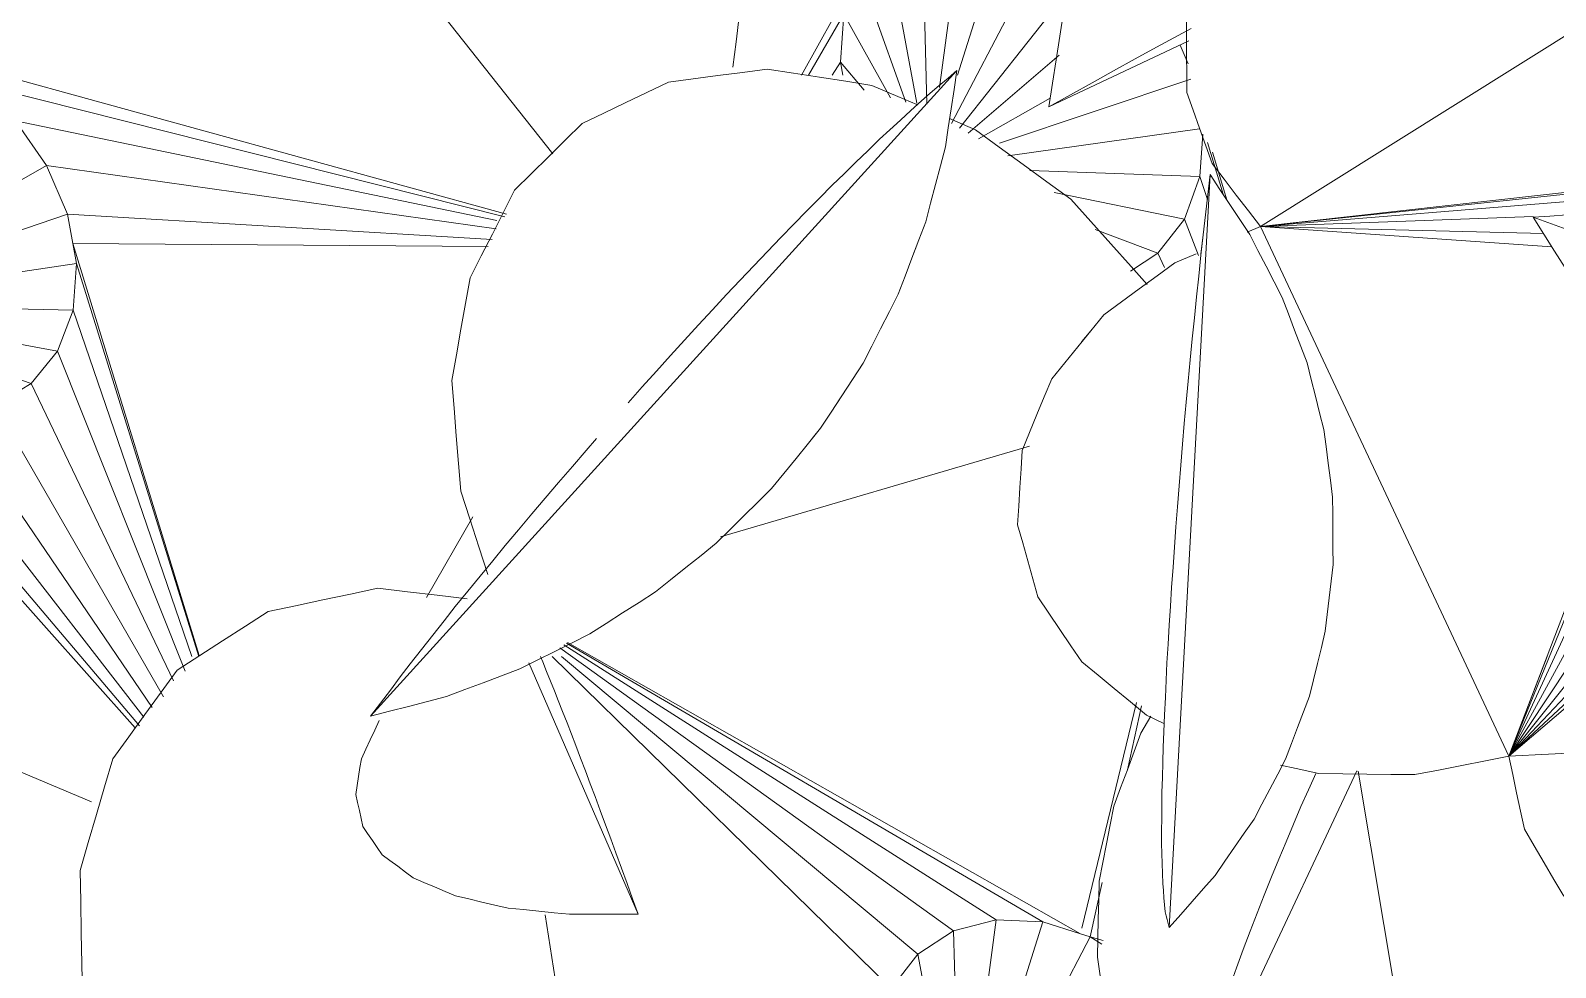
# Model space of a CAD drawing. Header units: metres. Extents: x -18.34 to -13.25, y -25.49 to -16.26.
# Drawn here: x -14.8942 to -14.8171, y -16.6458 to -16.5985 of the extents above; entities that cross this region are included whole.
import ezdxf

# ---------------------------------------------------------------- set-up
doc = ezdxf.new("R2010")
doc.units = ezdxf.units.M
doc.layers.add('Importações nas famílias', color=7, linetype='Continuous', lineweight=5)
doc.layers.add('Vegetação', color=7, linetype='Continuous', lineweight=5)

# ---------------------------------------------------------------- blocks, each defined once
blk = doc.blocks.new('Planta_pergolado_12200 - plantas pergolado_skp_Component_12-V1605-Pavimento 02 - Executivo')
at = {"layer": 'Importações nas famílias', "color": 9}
for p, q in [((0.126205, 0.22989), (0.104455, 0.228609)), ((0.117888, 0.220268), (0.118679, 0.220131))]:
    blk.add_line(p, q, dxfattribs=at)
at = {"layer": 'Importações nas famílias', "color": 9, "flags": 128}
for points in [[(0.104455, 0.228609), (0.105164, 0.227899), (0.105874, 0.22719), (0.106583, 0.22648), (0.107293, 0.22577)], [(0.107293, 0.22577), (0.108102, 0.225177), (0.108911, 0.224584), (0.10972, 0.223991), (0.110529, 0.223398)], [(0.110529, 0.223398), (0.111419, 0.222936), (0.112309, 0.222474), (0.113199, 0.222012), (0.114089, 0.22155)], [(0.114089, 0.22155), (0.115039, 0.221229), (0.115989, 0.220909), (0.116938, 0.220588), (0.117888, 0.220268)]]:
    blk.add_lwpolyline(points, dxfattribs=at)
blk = doc.blocks.new('Planta_pergolado_12200 - plantas pergolado_skp_Component_16-V1608-Pavimento 02 - Executivo')
blk.add_blockref('Planta_pergolado_12200 - plantas pergolado_skp_Component_12-V1605-Pavimento 02 - Executivo', (0, 0))
blk = doc.blocks.new('Planta_pergolado_12200 - plantas pergolado_skp_Component_12-V1501-Pavimento 02 - Executivo')
at = {"layer": 'Importações nas famílias', "color": 9}
blk.add_line((0.113091, 0.276065), (0.091467, 0.247648), dxfattribs=at)
at = {"layer": 'Importações nas famílias', "color": 9, "flags": 128}
for points in [[(0.113091, 0.276065), (0.112327, 0.275535), (0.111564, 0.275005), (0.1108, 0.274476), (0.110037, 0.273946)], [(0.113151, 0.272047), (0.113136, 0.273051), (0.113121, 0.274056), (0.113106, 0.27506), (0.113091, 0.276065)], [(0.110037, 0.273946), (0.109308, 0.273383), (0.108579, 0.27282), (0.10785, 0.272257), (0.107121, 0.271693)], [(0.107121, 0.271693), (0.106434, 0.271103), (0.105747, 0.270512), (0.105061, 0.269922), (0.104374, 0.269331)], [(0.112777, 0.268063), (0.11287, 0.269059), (0.112964, 0.270055), (0.113057, 0.271051), (0.113151, 0.272047)], [(0.104374, 0.269331), (0.103738, 0.26872), (0.103101, 0.268109), (0.102464, 0.267498), (0.101828, 0.266886)], [(0.111977, 0.264207), (0.112177, 0.265171), (0.112377, 0.266135), (0.112577, 0.267099), (0.112777, 0.268063)], [(0.101828, 0.266886), (0.101249, 0.266261), (0.100669, 0.265636), (0.10009, 0.265011), (0.09951, 0.264385)], [(0.09951, 0.264385), (0.098995, 0.263753), (0.098479, 0.263121), (0.097963, 0.262488), (0.097447, 0.261856)], [(0.110769, 0.260569), (0.111071, 0.261478), (0.111373, 0.262388), (0.111675, 0.263297), (0.111977, 0.264207)], [(0.097447, 0.261856), (0.097001, 0.261224), (0.096554, 0.260592), (0.096108, 0.259959), (0.095661, 0.259327)], [(0.109183, 0.257234), (0.10958, 0.258068), (0.109976, 0.258902), (0.110373, 0.259735), (0.110769, 0.260569)], [(0.095661, 0.259327), (0.095289, 0.258702), (0.094917, 0.258077), (0.094545, 0.257451), (0.094173, 0.256826)], [(0.107256, 0.254281), (0.107738, 0.255019), (0.10822, 0.255758), (0.108702, 0.256496), (0.109183, 0.257234)], [(0.094173, 0.256826), (0.093879, 0.256215), (0.093585, 0.255604), (0.093291, 0.254992), (0.092998, 0.254381)], [(0.092998, 0.254381), (0.092786, 0.253791), (0.092573, 0.2532), (0.092361, 0.25261), (0.092149, 0.252019)], [(0.105032, 0.251779), (0.105588, 0.252405), (0.106144, 0.25303), (0.1067, 0.253656), (0.107256, 0.254281)], [(0.092149, 0.252019), (0.092021, 0.251456), (0.091893, 0.250893), (0.091765, 0.25033), (0.091637, 0.249766)], [(0.102565, 0.249787), (0.103182, 0.250285), (0.103799, 0.250783), (0.104415, 0.251281), (0.105032, 0.251779)], [(0.091637, 0.249766), (0.091595, 0.249237), (0.091552, 0.248707), (0.091509, 0.248178), (0.091467, 0.247648)], [(0.099911, 0.248351), (0.100574, 0.24871), (0.101238, 0.249069), (0.101901, 0.249428), (0.102565, 0.249787)], [(0.097133, 0.247505), (0.097827, 0.247716), (0.098522, 0.247928), (0.099216, 0.248139), (0.099911, 0.248351)], [(0.091467, 0.247648), (0.092174, 0.247553), (0.092881, 0.247458), (0.093589, 0.247363), (0.094296, 0.247269)], [(0.094296, 0.247269), (0.095005, 0.247328), (0.095714, 0.247387), (0.096423, 0.247446), (0.097133, 0.247505)]]:
    blk.add_lwpolyline(points, dxfattribs=at)
blk = doc.blocks.new('Planta_pergolado_12200 - plantas pergolado_skp_Component_12-V1618-Pavimento 02 - Executivo')
at = {"layer": 'Importações nas famílias', "color": 9}
blk.add_line((0.133833, 0.276069), (0.161211, 0.245182), dxfattribs=at)
at = {"layer": 'Importações nas famílias', "color": 9, "flags": 128}
for points in [[(0.136093, 0.273944), (0.135528, 0.274475), (0.134963, 0.275006), (0.134398, 0.275538), (0.133833, 0.276069)], [(0.133833, 0.276069), (0.133968, 0.275151), (0.134103, 0.274234), (0.134239, 0.273316), (0.134374, 0.272398)], [(0.138559, 0.271524), (0.137942, 0.272129), (0.137326, 0.272734), (0.13671, 0.273339), (0.136093, 0.273944)], [(0.134374, 0.272398), (0.134604, 0.271501), (0.134834, 0.270604), (0.135064, 0.269706), (0.135294, 0.268809)], [(0.141171, 0.268867), (0.140518, 0.269532), (0.139865, 0.270196), (0.139212, 0.27086), (0.138559, 0.271524)], [(0.135294, 0.268809), (0.135616, 0.267942), (0.135938, 0.267075), (0.13626, 0.266208), (0.136582, 0.265341)], [(0.14387, 0.266036), (0.143195, 0.266744), (0.142521, 0.267451), (0.141846, 0.268159), (0.141171, 0.268867)], [(0.145739, 0.264016), (0.145231, 0.264565), (0.14455, 0.265301), (0.14387, 0.266036)], [(0.136582, 0.265341), (0.136993, 0.264514), (0.137403, 0.263687), (0.137814, 0.26286), (0.138224, 0.262033)], [(0.138224, 0.262033), (0.138719, 0.261255), (0.139214, 0.260477), (0.139708, 0.259699), (0.140203, 0.258922)], [(0.149271, 0.260115), (0.148601, 0.26086), (0.147931, 0.261605), (0.147261, 0.26235)], [(0.151847, 0.257166), (0.151203, 0.257903), (0.150559, 0.258641), (0.149915, 0.259378), (0.149271, 0.260115)], [(0.140203, 0.258922), (0.140776, 0.258201), (0.141349, 0.257481), (0.141922, 0.256761), (0.142495, 0.256041)], [(0.154258, 0.254316), (0.153656, 0.255029), (0.153053, 0.255741), (0.15245, 0.256454), (0.151847, 0.257166)], [(0.142495, 0.256041), (0.143141, 0.255387), (0.143786, 0.254732), (0.144431, 0.254078), (0.145076, 0.253424)], [(0.156449, 0.251633), (0.155901, 0.252303), (0.155354, 0.252974), (0.154806, 0.253645), (0.154258, 0.254316)], [(0.145076, 0.253424), (0.145786, 0.252842), (0.146497, 0.252261), (0.147207, 0.25168), (0.147917, 0.251099)], [(0.158366, 0.249178), (0.157887, 0.249792), (0.157407, 0.250406), (0.156928, 0.251019), (0.156449, 0.251633)], [(0.147917, 0.251099), (0.148684, 0.250597), (0.149452, 0.250095), (0.150219, 0.249593), (0.150986, 0.249091)], [(0.150986, 0.249091), (0.151802, 0.248675), (0.152618, 0.248258), (0.153433, 0.247841), (0.154249, 0.247425)], [(0.159966, 0.247011), (0.159566, 0.247553), (0.159166, 0.248095), (0.158766, 0.248637), (0.158366, 0.249178)], [(0.154249, 0.247425), (0.155105, 0.247098), (0.15596, 0.246771), (0.156815, 0.246444), (0.15767, 0.246117)], [(0.161211, 0.245182), (0.1609, 0.245639), (0.160589, 0.246097), (0.160278, 0.246554), (0.159966, 0.247011)], [(0.15767, 0.246117), (0.158556, 0.245883), (0.159441, 0.245649), (0.160326, 0.245416), (0.161211, 0.245182)]]:
    blk.add_lwpolyline(points, dxfattribs=at)
blk = doc.blocks.new('Planta_pergolado_12200 - plantas pergolado_skp_Component_12-V1619-Pavimento 02 - Executivo')
at = {"layer": 'Importações nas famílias', "color": 9}
blk.add_line((0.143559, 0.203014), (0.151361, 0.218825), dxfattribs=at)
at = {"layer": 'Importações nas famílias', "color": 9, "flags": 128}
for points in [[(0.151361, 0.218825), (0.150512, 0.218409), (0.149662, 0.217993), (0.148813, 0.217577), (0.147964, 0.217161)], [(0.151239, 0.215636), (0.151269, 0.216433), (0.1513, 0.21723), (0.15133, 0.218027), (0.151361, 0.218825)], [(0.147964, 0.217161), (0.147195, 0.216715), (0.146425, 0.216268), (0.145656, 0.215822), (0.144887, 0.215375)], [(0.144887, 0.215375), (0.144216, 0.214909), (0.143545, 0.214442), (0.142874, 0.213975), (0.142203, 0.213509)], [(0.150979, 0.212656), (0.151044, 0.213401), (0.151109, 0.214146), (0.151174, 0.214891), (0.151239, 0.215636)], [(0.142203, 0.213509), (0.141645, 0.213033), (0.141088, 0.212557), (0.140531, 0.212081), (0.139974, 0.211606)], [(0.150584, 0.20992), (0.150683, 0.210604), (0.150781, 0.211288), (0.15088, 0.211972), (0.150979, 0.212656)], [(0.139974, 0.211606), (0.139543, 0.211132), (0.139113, 0.210658), (0.138682, 0.210184), (0.138252, 0.20971)], [(0.138252, 0.20971), (0.137959, 0.209249), (0.137665, 0.208789)], [(0.150059, 0.207457), (0.15019, 0.208073), (0.150321, 0.208689), (0.150453, 0.209304), (0.150584, 0.20992)], [(0.149409, 0.205295), (0.149572, 0.205836), (0.149734, 0.206376), (0.149896, 0.206917), (0.150059, 0.207457)], [(0.148642, 0.203458), (0.148834, 0.203917), (0.149026, 0.204377), (0.149218, 0.204836), (0.149409, 0.205295)], [(0.147767, 0.201966), (0.147985, 0.202339), (0.148204, 0.202712), (0.148423, 0.203085), (0.148642, 0.203458)], [(0.146792, 0.200836), (0.147035, 0.201119), (0.147279, 0.201401), (0.147523, 0.201684), (0.147767, 0.201966)], [(0.14626, 0.200459), (0.146526, 0.200647), (0.146792, 0.200836)]]:
    blk.add_lwpolyline(points, dxfattribs=at)
blk = doc.blocks.new('Planta_pergolado_12200 - plantas pergolado_skp_Component_12-V1620-Pavimento 02 - Executivo')
at = {"layer": 'Importações nas famílias', "color": 9}
blk.add_line((0.119813, 0.239573), (0.155026, 0.233805), dxfattribs=at)
at = {"layer": 'Importações nas famílias', "color": 9, "flags": 128}
for points in [[(0.120571, 0.239679), (0.120381, 0.239652), (0.120192, 0.239626), (0.120002, 0.239599), (0.119813, 0.239573)], [(0.12191, 0.239656), (0.121575, 0.239662), (0.121241, 0.239668), (0.120906, 0.239673), (0.120571, 0.239679)], [(0.1238, 0.239505), (0.123327, 0.239543), (0.122855, 0.239581), (0.122383, 0.239618), (0.12191, 0.239656)], [(0.119813, 0.239573), (0.120367, 0.238967), (0.120921, 0.238361), (0.121476, 0.237755), (0.12203, 0.237149)], [(0.126194, 0.239228), (0.125596, 0.239297), (0.124997, 0.239366), (0.124398, 0.239436), (0.1238, 0.239505)], [(0.129038, 0.238833), (0.128327, 0.238932), (0.127616, 0.23903), (0.126905, 0.239129), (0.126194, 0.239228)], [(0.132265, 0.238328), (0.131458, 0.238454), (0.130652, 0.23858), (0.129845, 0.238707), (0.129038, 0.238833)], [(0.135798, 0.237726), (0.134915, 0.237876), (0.134032, 0.238027), (0.133148, 0.238177), (0.132265, 0.238328)], [(0.139555, 0.23704), (0.138616, 0.237211), (0.137677, 0.237383), (0.136738, 0.237554), (0.135798, 0.237726)], [(0.12203, 0.237149), (0.122643, 0.23662), (0.123256, 0.23609), (0.123868, 0.23556), (0.124481, 0.23503)], [(0.143449, 0.236287), (0.142475, 0.236475), (0.141502, 0.236663), (0.140529, 0.236852), (0.139555, 0.23704)], [(0.147386, 0.235484), (0.146402, 0.235685), (0.145417, 0.235885), (0.144433, 0.236086), (0.143449, 0.236287)], [(0.151276, 0.23465), (0.150303, 0.234859), (0.149331, 0.235067), (0.148358, 0.235276), (0.147386, 0.235484)], [(0.124481, 0.23503), (0.125146, 0.234582), (0.125811, 0.234134), (0.126475, 0.233686), (0.12714, 0.233239)], [(0.155026, 0.233805), (0.154088, 0.234017), (0.153151, 0.234228), (0.152213, 0.234439), (0.151276, 0.23465)], [(0.12714, 0.233239), (0.127849, 0.232878), (0.128558, 0.232516), (0.129267, 0.232155), (0.129976, 0.231794)], [(0.151993, 0.232242), (0.152751, 0.232633), (0.153509, 0.233024), (0.154268, 0.233415), (0.155026, 0.233805)], [(0.129976, 0.231794), (0.130721, 0.231524), (0.131467, 0.231254), (0.132212, 0.230984), (0.132958, 0.230714)], [(0.148861, 0.231037), (0.149644, 0.231338), (0.150427, 0.23164), (0.15121, 0.231941), (0.151993, 0.232242)], [(0.145666, 0.230204), (0.146465, 0.230413), (0.147264, 0.230621), (0.148063, 0.230829), (0.148861, 0.231037)], [(0.132958, 0.230714), (0.133732, 0.230538), (0.134505, 0.230361), (0.135279, 0.230185), (0.136053, 0.230009)], [(0.136053, 0.230009), (0.136846, 0.229929), (0.137639, 0.229848), (0.138432, 0.229768), (0.139226, 0.229687)], [(0.139226, 0.229687), (0.14003, 0.229704), (0.140834, 0.22972), (0.141638, 0.229736), (0.142442, 0.229753)], [(0.142442, 0.229753), (0.143248, 0.229866), (0.144054, 0.229979), (0.14486, 0.230091), (0.145666, 0.230204)]]:
    blk.add_lwpolyline(points, dxfattribs=at)
blk = doc.blocks.new('Planta_pergolado_12200 - plantas pergolado_skp_Component_17-V1622-Pavimento 02 - Executivo')
at = {"layer": 'Importações nas famílias', "color": 9}
for p, q in [((0.129421, 0.238754), (0.129911, 0.239556)), ((0.151045, 0.235909), (0.151363, 0.234857)), ((0.126129, 0.222713), (0.152317, 0.2317)), ((0.149874, 0.218097), (0.152317, 0.2317)), ((0.150534, 0.218406), (0.152317, 0.2317)), ((0.151403, 0.21882), (0.152317, 0.2317)), ((0.151675, 0.207822), (0.152317, 0.2317)), ((0.152119, 0.232357), (0.152317, 0.2317)), ((0.152317, 0.2317), (0.152249, 0.205924)), ((0.166046, 0.203325), (0.152317, 0.2317)), ((0.152317, 0.2317), (0.15242, 0.203888)), ((0.126129, 0.222713), (0.12411, 0.187879)), ((0.126129, 0.222713), (0.13944, 0.211704)), ((0.126129, 0.222713), (0.140775, 0.212553)), ((0.126129, 0.222713), (0.141878, 0.213306)), ((0.126129, 0.222713), (0.142875, 0.213704)), ((0.126129, 0.222713), (0.14287, 0.214144)), ((0.126129, 0.222713), (0.130628, 0.220407)), ((0.133666, 0.211736), (0.126129, 0.222713)), ((0.126129, 0.222713), (0.135234, 0.210603)), ((0.126129, 0.222713), (0.13791, 0.208976)), ((0.126129, 0.222713), (0.138745, 0.210221))]:
    blk.add_line(p, q, dxfattribs=at)
at = {"layer": 'Importações nas famílias', "color": 9, "flags": 128}
for points in [[(0.13275, 0.242323), (0.13357, 0.242758), (0.13439, 0.243192), (0.13521, 0.243626), (0.13603, 0.24406)], [(0.13603, 0.24406), (0.136904, 0.244208), (0.137779, 0.244355), (0.138653, 0.244502), (0.139528, 0.244649)], [(0.139528, 0.244649), (0.140397, 0.244499), (0.141266, 0.244349), (0.142136, 0.244199), (0.143005, 0.244049)], [(0.143005, 0.244049), (0.14381, 0.243612), (0.144615, 0.243175), (0.145419, 0.242738), (0.146224, 0.242301)], [(0.129911, 0.239556), (0.13062, 0.240248), (0.13133, 0.24094), (0.13204, 0.241631), (0.13275, 0.242323)], [(0.146224, 0.242301), (0.14691, 0.241607), (0.147595, 0.240913), (0.148281, 0.240219), (0.148966, 0.239525)], [(0.148966, 0.239525), (0.149486, 0.238621), (0.150006, 0.237717), (0.150525, 0.236813), (0.151045, 0.235909)], [(0.155527, 0.233655), (0.156395, 0.233861), (0.157263, 0.234067), (0.158131, 0.234273), (0.159, 0.234479)], [(0.159, 0.234479), (0.159875, 0.234388), (0.16075, 0.234298), (0.161625, 0.234207), (0.1625, 0.234116)], [(0.126287, 0.231742), (0.126642, 0.232793), (0.126881, 0.233504)], [(0.152317, 0.2317), (0.15312, 0.232189), (0.153922, 0.232677), (0.154724, 0.233166), (0.155527, 0.233655)], [(0.125749, 0.227229), (0.125883, 0.228357), (0.126018, 0.229485), (0.126152, 0.230614), (0.126287, 0.231742)], [(0.126129, 0.222713), (0.126034, 0.223842), (0.125939, 0.224971), (0.125844, 0.2261), (0.125749, 0.227229)], [(0.119274, 0.220847), (0.120109, 0.221226), (0.120945, 0.221605), (0.121781, 0.221983), (0.122616, 0.222362)], [(0.122616, 0.222362), (0.123494, 0.22245), (0.124373, 0.222538), (0.125251, 0.222626), (0.126129, 0.222713)]]:
    blk.add_lwpolyline(points, dxfattribs=at)
blk = doc.blocks.new('Planta_pergolado_12200 - plantas pergolado_skp_Component_16-V1623-Pavimento 02 - Executivo')
for name, p in [('Planta_pergolado_12200 - plantas pergolado_skp_Component_12-V1618-Pavimento 02 - Executivo', (0, 0)), ('Planta_pergolado_12200 - plantas pergolado_skp_Component_12-V1501-Pavimento 02 - Executivo', (0.073, 0)), ('Planta_pergolado_12200 - plantas pergolado_skp_Component_17-V1622-Pavimento 02 - Executivo', (0, 0)), ('Planta_pergolado_12200 - plantas pergolado_skp_Component_12-V1620-Pavimento 02 - Executivo', (0, 0)), ('Planta_pergolado_12200 - plantas pergolado_skp_Component_12-V1619-Pavimento 02 - Executivo', (0, 0))]:
    blk.add_blockref(name, p)
blk = doc.blocks.new('Planta_pergolado_12200 - plantas pergolado_skp_Component_12-V1626-Pavimento 02 - Executivo')
at = {"layer": 'Importações nas famílias', "color": 9}
for p, q in [((0.183373, 0.259735), (0.183769, 0.260569)), ((0.182976, 0.258902), (0.183296, 0.259574)), ((0.182183, 0.257234), (0.18258, 0.258068)), ((0.181803, 0.256651), (0.182183, 0.257234)), ((0.164765, 0.25033), (0.164637, 0.249766)), ((0.175073, 0.249521), (0.175565, 0.249787)), ((0.167296, 0.247269), (0.168005, 0.247328))]:
    blk.add_line(p, q, dxfattribs=at)
at = {"layer": 'Importações nas famílias', "color": 9, "flags": 128}
for points in [[(0.184564, 0.275005), (0.1838, 0.274476), (0.183037, 0.273946)], [(0.183037, 0.273946), (0.182308, 0.273383), (0.181579, 0.27282), (0.18085, 0.272257), (0.180121, 0.271693)], [(0.186151, 0.272047), (0.186136, 0.273051), (0.186121, 0.274056)], [(0.180121, 0.271693), (0.179434, 0.271103), (0.178747, 0.270512), (0.178061, 0.269922), (0.177447, 0.269394)], [(0.185777, 0.268063), (0.18587, 0.269059), (0.185964, 0.270055), (0.186057, 0.271051), (0.186151, 0.272047)], [(0.176738, 0.26872), (0.176101, 0.268109), (0.175464, 0.267498), (0.174828, 0.266886)], [(0.184977, 0.264207), (0.185177, 0.265171), (0.185377, 0.266135), (0.185577, 0.267099), (0.185777, 0.268063)], [(0.174828, 0.266886), (0.174249, 0.266261), (0.173669, 0.265636), (0.17309, 0.265011), (0.17251, 0.264385)], [(0.17251, 0.264385), (0.171995, 0.263753), (0.171479, 0.263121), (0.170963, 0.262488), (0.170447, 0.261856)], [(0.183769, 0.260569), (0.184071, 0.261478), (0.184373, 0.262388), (0.184675, 0.263297), (0.184977, 0.264207)], [(0.170421, 0.261819), (0.170001, 0.261224), (0.169578, 0.260625)], [(0.169554, 0.260592), (0.169108, 0.259959), (0.168661, 0.259327)], [(0.168661, 0.259327), (0.168289, 0.258702), (0.167917, 0.258077), (0.167545, 0.257451), (0.167173, 0.256826)], [(0.167173, 0.256826), (0.166879, 0.256215), (0.166585, 0.255604), (0.166291, 0.254992), (0.166023, 0.254435)], [(0.180256, 0.254281), (0.180738, 0.255019), (0.18122, 0.255758), (0.181702, 0.256496)], [(0.165998, 0.254381), (0.165786, 0.253791), (0.165573, 0.2532), (0.165361, 0.25261), (0.165149, 0.252019)], [(0.179144, 0.25303), (0.1797, 0.253656), (0.180256, 0.254281)], [(0.178032, 0.251779), (0.178588, 0.252405), (0.179127, 0.253011)], [(0.165149, 0.252019), (0.165021, 0.251456), (0.164893, 0.250893)], [(0.175565, 0.249787), (0.176182, 0.250285), (0.176799, 0.250783), (0.177415, 0.251281), (0.178032, 0.251779)], [(0.172911, 0.248351), (0.173574, 0.24871), (0.174238, 0.249069), (0.174901, 0.249428)], [(0.170133, 0.247505), (0.170827, 0.247716), (0.171522, 0.247928), (0.172216, 0.248139), (0.172911, 0.248351)], [(0.165881, 0.247458), (0.166589, 0.247363), (0.167296, 0.247269)], [(0.168134, 0.247338), (0.168714, 0.247387), (0.169423, 0.247446), (0.170133, 0.247505)]]:
    blk.add_lwpolyline(points, dxfattribs=at)
blk = doc.blocks.new('Planta_pergolado_12200 - plantas pergolado_skp_Component_12-V1628-Pavimento 02 - Executivo')
at = {"layer": 'Importações nas famílias', "color": 9}
for p, q in [((0.138224, 0.262033), (0.138552, 0.261518)), ((0.141922, 0.256761), (0.142495, 0.256041)), ((0.144637, 0.253869), (0.145076, 0.253424)), ((0.145076, 0.253424), (0.145786, 0.252842)), ((0.153433, 0.247841), (0.154249, 0.247425)), ((0.160278, 0.246554), (0.159966, 0.247011))]:
    blk.add_line(p, q, dxfattribs=at)
at = {"layer": 'Importações nas famílias', "color": 9, "flags": 128}
for points in [[(0.138559, 0.271524), (0.137942, 0.272129), (0.137326, 0.272734)], [(0.141171, 0.268867), (0.140518, 0.269532), (0.139865, 0.270196), (0.139212, 0.27086), (0.138559, 0.271524)], [(0.14387, 0.266036), (0.143195, 0.266744), (0.142521, 0.267451), (0.141846, 0.268159), (0.141171, 0.268867)], [(0.135938, 0.267075), (0.13626, 0.266208), (0.136582, 0.265341)], [(0.145231, 0.264565), (0.14455, 0.265301), (0.14387, 0.266036)], [(0.136582, 0.265341), (0.136993, 0.264514), (0.137403, 0.263687), (0.137814, 0.26286), (0.138224, 0.262033)], [(0.138719, 0.261255), (0.139214, 0.260477), (0.139708, 0.259699), (0.140203, 0.258922)], [(0.140203, 0.258922), (0.140776, 0.258201), (0.141349, 0.257481)], [(0.142495, 0.256041), (0.143141, 0.255387), (0.143786, 0.254732), (0.144431, 0.254078)], [(0.145984, 0.252681), (0.146497, 0.252261), (0.147207, 0.25168), (0.147917, 0.251099)], [(0.156449, 0.251633), (0.155901, 0.252303), (0.155354, 0.252974)], [(0.158366, 0.249178), (0.157887, 0.249792), (0.157407, 0.250406), (0.156928, 0.251019), (0.156449, 0.251633)], [(0.147917, 0.251099), (0.148684, 0.250597), (0.149452, 0.250095), (0.150219, 0.249593), (0.150986, 0.249091)], [(0.150986, 0.249091), (0.151802, 0.248675), (0.152618, 0.248258), (0.15319, 0.247966)], [(0.159966, 0.247011), (0.159566, 0.247553), (0.159166, 0.248095), (0.158766, 0.248637), (0.158366, 0.249178)], [(0.154249, 0.247425), (0.155105, 0.247098), (0.15596, 0.246771), (0.156815, 0.246444), (0.15767, 0.246117)], [(0.15767, 0.246117), (0.158556, 0.245883), (0.159441, 0.245649)]]:
    blk.add_lwpolyline(points, dxfattribs=at)
blk = doc.blocks.new('Planta_pergolado_12200 - plantas pergolado_skp_Component_12-V1629-Pavimento 02 - Executivo')
at = {"layer": 'Importações nas famílias', "color": 9}
blk.add_line((0.152751, 0.232633), (0.153509, 0.233024), dxfattribs=at)
at = {"layer": 'Importações nas famílias', "color": 9, "flags": 128}
blk.add_lwpolyline([(0.152884, 0.234288), (0.152213, 0.234439), (0.151323, 0.23464)], dxfattribs=at)
blk = doc.blocks.new('Planta_pergolado_12200 - plantas pergolado_skp_Component_17-V1631-Pavimento 02 - Executivo')
at = {"layer": 'Importações nas famílias', "color": 9}
blk.add_line((0.151045, 0.235909), (0.151363, 0.234857), dxfattribs=at)
at = {"layer": 'Importações nas famílias', "color": 9, "flags": 128}
for points in [[(0.13275, 0.242323), (0.13357, 0.242758), (0.13439, 0.243192), (0.13521, 0.243626), (0.13603, 0.24406)], [(0.13603, 0.24406), (0.136904, 0.244208), (0.137779, 0.244355), (0.138653, 0.244502), (0.139528, 0.244649)], [(0.139528, 0.244649), (0.140397, 0.244499), (0.141266, 0.244349), (0.142136, 0.244199), (0.143005, 0.244049)], [(0.143005, 0.244049), (0.14381, 0.243612), (0.144615, 0.243175), (0.145419, 0.242738), (0.146224, 0.242301)], [(0.129911, 0.239556), (0.13062, 0.240248), (0.13133, 0.24094), (0.13204, 0.241631), (0.13275, 0.242323)], [(0.146224, 0.242301), (0.14691, 0.241607), (0.147595, 0.240913)], [(0.14782, 0.240686), (0.148281, 0.240219), (0.148966, 0.239525)], [(0.148966, 0.239525), (0.149486, 0.238621), (0.150006, 0.237717), (0.150525, 0.236813), (0.151045, 0.235909)], [(0.155527, 0.233655), (0.156395, 0.233861), (0.157263, 0.234067), (0.158131, 0.234273), (0.159, 0.234479)], [(0.159, 0.234479), (0.159875, 0.234388), (0.16075, 0.234298), (0.161625, 0.234207), (0.1625, 0.234116)], [(0.153922, 0.232677), (0.154724, 0.233166), (0.155527, 0.233655)], [(0.125749, 0.227229), (0.125883, 0.228357), (0.126018, 0.229485), (0.126082, 0.230027)], [(0.125939, 0.224971), (0.125844, 0.2261), (0.125749, 0.227229)], [(0.119274, 0.220847), (0.120109, 0.221226), (0.120945, 0.221605), (0.121781, 0.221983), (0.122616, 0.222362)], [(0.122616, 0.222362), (0.123494, 0.22245), (0.123938, 0.222494)]]:
    blk.add_lwpolyline(points, dxfattribs=at)
blk = doc.blocks.new('Planta_pergolado_12200 - plantas pergolado_skp_Component_16-V1632-Pavimento 02 - Executivo')
for name in ['Planta_pergolado_12200 - plantas pergolado_skp_Component_12-V1626-Pavimento 02 - Executivo', 'Planta_pergolado_12200 - plantas pergolado_skp_Component_12-V1628-Pavimento 02 - Executivo', 'Planta_pergolado_12200 - plantas pergolado_skp_Component_17-V1631-Pavimento 02 - Executivo', 'Planta_pergolado_12200 - plantas pergolado_skp_Component_12-V1629-Pavimento 02 - Executivo']:
    blk.add_blockref(name, (0, 0))
blk = doc.blocks.new('Planta_pergolado_12200 - plantas pergolado_skp_-V1669-Pavimento 02 - Executivo')
for name in ['Planta_pergolado_12200 - plantas pergolado_skp_Component_16-V1623-Pavimento 02 - Executivo', 'Planta_pergolado_12200 - plantas pergolado_skp_Component_16-V1632-Pavimento 02 - Executivo', 'Planta_pergolado_12200 - plantas pergolado_skp_Component_16-V1608-Pavimento 02 - Executivo']:
    blk.add_blockref(name, (0, 0))
blk = doc.blocks.new('Planta_pergolado_12200 - plantas pergolado_skp_-V1872-Pavimento 02 - Executivo')
at = {"rotation": 89.9999999999999}
blk.add_blockref('Planta_pergolado_12200 - plantas pergolado_skp_-V1669-Pavimento 02 - Executivo', (0.52797, 0.01573), dxfattribs=at)
blk = doc.blocks.new('Planta_pergolado_12200 - plantas pergolado_skp_Component_12-V1876-Pavimento 02 - Executivo')
at = {"layer": 'Importações nas famílias', "color": 9}
for p, q in [((-0.258222, -0.037104), (-0.237944, -0.046629)), ((-0.260112, -0.048027), (-0.260978, -0.047532))]:
    blk.add_line(p, q, dxfattribs=at)
at = {"layer": 'Importações nas famílias', "color": 9, "flags": 128}
for points in [[(-0.25811, -0.039166), (-0.257259, -0.039551), (-0.256408, -0.039936)], [(-0.256408, -0.039936), (-0.255519, -0.04031), (-0.25463, -0.040684), (-0.253742, -0.041058), (-0.252853, -0.041431)], [(-0.252853, -0.041431), (-0.251937, -0.041789), (-0.25102, -0.042147), (-0.250104, -0.042505), (-0.249188, -0.042863)], [(-0.249188, -0.042863), (-0.248255, -0.043202), (-0.247321, -0.04354), (-0.246387, -0.043879), (-0.245454, -0.044217)], [(-0.245454, -0.044217), (-0.244513, -0.044532), (-0.243573, -0.044847), (-0.242632, -0.045162), (-0.241692, -0.045477)], [(-0.241692, -0.045477), (-0.240755, -0.045765), (-0.239818, -0.046053), (-0.238881, -0.046341), (-0.237944, -0.046629)], [(-0.237944, -0.046629), (-0.238798, -0.047085), (-0.239652, -0.047541), (-0.240506, -0.047997), (-0.24136, -0.048452)], [(-0.256435, -0.049403), (-0.257354, -0.049059), (-0.258273, -0.048715), (-0.259193, -0.048371), (-0.260112, -0.048027)], [(-0.24136, -0.048452), (-0.242272, -0.048755), (-0.243183, -0.049057), (-0.244094, -0.04936), (-0.245005, -0.049662)], [(-0.252631, -0.050143), (-0.253582, -0.049958), (-0.254533, -0.049773), (-0.255484, -0.049588), (-0.256435, -0.049403)], [(-0.245005, -0.049662), (-0.245951, -0.049804), (-0.246898, -0.049946), (-0.247845, -0.050088), (-0.248791, -0.05023)], [(-0.248791, -0.05023), (-0.249751, -0.050208), (-0.250711, -0.050186), (-0.251671, -0.050165), (-0.252631, -0.050143)]]:
    blk.add_lwpolyline(points, dxfattribs=at)
blk = doc.blocks.new('Planta_pergolado_12200 - plantas pergolado_skp_Component_12-V1877-Pavimento 02 - Executivo')
at = {"layer": 'Importações nas famílias', "color": 9}
for p, q in [((-0.263677, -0.078985), (-0.250966, -0.073451)), ((-0.263995, -0.078392), (-0.263726, -0.078278))]:
    blk.add_line(p, q, dxfattribs=at)
at = {"layer": 'Importações nas famílias', "color": 9, "flags": 128}
for points in [[(-0.254065, -0.074576), (-0.25329, -0.074295), (-0.252515, -0.074013), (-0.251741, -0.073732), (-0.250966, -0.073451)], [(-0.250966, -0.073451), (-0.250966, -0.074321), (-0.250965, -0.075191), (-0.250964, -0.076061), (-0.250964, -0.076931)], [(-0.25692, -0.075633), (-0.256206, -0.075368), (-0.255492, -0.075104), (-0.254778, -0.07484), (-0.254065, -0.074576)], [(-0.2595, -0.076609), (-0.258855, -0.076365), (-0.25821, -0.076121), (-0.257565, -0.075877), (-0.25692, -0.075633)], [(-0.261777, -0.077494), (-0.261208, -0.077273), (-0.260639, -0.077051), (-0.26007, -0.07683), (-0.2595, -0.076609)], [(-0.250964, -0.076931), (-0.251042, -0.077707), (-0.251119, -0.078483), (-0.251197, -0.079259), (-0.251275, -0.080034)], [(-0.263726, -0.078278), (-0.263239, -0.078082), (-0.262751, -0.077886), (-0.262264, -0.07769), (-0.261777, -0.077494)], [(-0.251275, -0.080034), (-0.251429, -0.080697), (-0.251583, -0.08136), (-0.251737, -0.082023), (-0.251891, -0.082686)], [(-0.251891, -0.082686), (-0.252118, -0.083221), (-0.252345, -0.083756), (-0.252572, -0.084291), (-0.252799, -0.084825)], [(-0.252799, -0.084825), (-0.253093, -0.085219), (-0.253388, -0.085613), (-0.253682, -0.086007), (-0.253976, -0.086401)], [(-0.258826, -0.08745), (-0.259308, -0.087224), (-0.25979, -0.086998), (-0.260272, -0.086772), (-0.260754, -0.086546)], [(-0.253976, -0.086401), (-0.254331, -0.086645), (-0.254686, -0.086889), (-0.255041, -0.087133), (-0.255397, -0.087376)], [(-0.257026, -0.087729), (-0.257476, -0.087659), (-0.257926, -0.087589), (-0.258376, -0.08752), (-0.258826, -0.08745)], [(-0.255397, -0.087376), (-0.255804, -0.087465), (-0.256211, -0.087553), (-0.256618, -0.087641), (-0.257026, -0.087729)]]:
    blk.add_lwpolyline(points, dxfattribs=at)
blk = doc.blocks.new('Planta_pergolado_12200 - plantas pergolado_skp_Component_16-V1880-Pavimento 02 - Executivo')
for name in ['Planta_pergolado_12200 - plantas pergolado_skp_Component_12-V1876-Pavimento 02 - Executivo', 'Planta_pergolado_12200 - plantas pergolado_skp_Component_12-V1877-Pavimento 02 - Executivo']:
    blk.add_blockref(name, (0, 0))
blk = doc.blocks.new('Planta_pergolado_12200 - plantas pergolado_skp_Component_12-V1917-Pavimento 02 - Executivo')
at = {"layer": 'Importações nas famílias', "color": 9, "flags": 128}
for points in [[(-0.359552, -0.020302), (-0.359665, -0.019632), (-0.359779, -0.018961), (-0.359892, -0.01829)], [(-0.358619, -0.022358), (-0.358852, -0.021844), (-0.359085, -0.02133), (-0.359318, -0.020816), (-0.359552, -0.020302)], [(-0.346388, -0.021045), (-0.347139, -0.021581), (-0.34789, -0.022117)], [(-0.357228, -0.023739), (-0.357576, -0.023394), (-0.357923, -0.023049), (-0.358271, -0.022704), (-0.358619, -0.022358)], [(-0.34789, -0.022117), (-0.348589, -0.022486), (-0.349289, -0.022855), (-0.349989, -0.023224), (-0.350689, -0.023592)], [(-0.355413, -0.024413), (-0.355867, -0.024245), (-0.356321, -0.024076), (-0.356775, -0.023908), (-0.357228, -0.023739)], [(-0.350689, -0.023592), (-0.35132, -0.023785), (-0.351952, -0.023978), (-0.352584, -0.024171), (-0.353216, -0.024364)], [(-0.353216, -0.024364), (-0.353765, -0.024376), (-0.354315, -0.024388), (-0.354864, -0.024401), (-0.355413, -0.024413)]]:
    blk.add_lwpolyline(points, dxfattribs=at)
blk = doc.blocks.new('Planta_pergolado_12200 - plantas pergolado_skp_Component_17-V1918-Pavimento 02 - Executivo')
at = {"layer": 'Importações nas famílias', "color": 9}
for p, q in [((-0.328734, -0.046078), (-0.325868, -0.043809)), ((-0.287373, -0.043879), (-0.289972, -0.044665)), ((-0.287072, -0.04368), (-0.289497, -0.044404)), ((-0.287095, -0.044664), (-0.288261, -0.045052)), ((-0.290668, -0.045071), (-0.289309, -0.054754)), ((-0.288261, -0.045052), (-0.290406, -0.044903)), ((-0.288565, -0.05365), (-0.288261, -0.045052)), ((-0.286107, -0.045834), (-0.288261, -0.045052)), ((-0.284265, -0.045119), (-0.286107, -0.045834)), ((-0.301227, -0.052213), (-0.328734, -0.046078)), ((-0.328734, -0.046078), (-0.301379, -0.052694)), ((-0.318842, -0.079828), (-0.328734, -0.046078)), ((-0.293962, -0.045643), (-0.294905, -0.046041)), ((-0.289944, -0.055187), (-0.293186, -0.045506)), ((-0.286107, -0.045834), (-0.287451, -0.052419)), ((-0.28438, -0.047176), (-0.286107, -0.045834)), ((-0.283651, -0.046836), (-0.28438, -0.047176)), ((-0.28438, -0.047176), (-0.285574, -0.050345)), ((-0.283481, -0.048551), (-0.28438, -0.047176)), ((-0.300747, -0.050373), (-0.301227, -0.052213)), ((-0.300503, -0.051012), (-0.301227, -0.052213)), ((-0.290711, -0.057205), (-0.298049, -0.051386)), ((-0.301227, -0.052213), (-0.301379, -0.052694)), ((-0.290943, -0.057611), (-0.301227, -0.052213)), ((-0.290458, -0.056763), (-0.29439, -0.052166)), ((-0.301379, -0.052694), (-0.307393, -0.063285)), ((-0.301379, -0.052694), (-0.301987, -0.054604)), ((-0.290164, -0.05625), (-0.292216, -0.052615)), ((-0.301987, -0.054604), (-0.306848, -0.062914)), ((-0.301987, -0.054604), (-0.302091, -0.056958)), ((-0.29338, -0.057308), (-0.301987, -0.054604)), ((-0.302091, -0.056958), (-0.305308, -0.062021)), ((-0.292753, -0.058221), (-0.302091, -0.056958)), ((-0.302091, -0.056958), (-0.301532, -0.059113)), ((-0.301532, -0.059113), (-0.302905, -0.061022)), ((-0.291908, -0.05885), (-0.301532, -0.059113)), ((-0.301532, -0.059113), (-0.300727, -0.060345)), ((-0.291969, -0.059364), (-0.297054, -0.06031)), ((-0.292009, -0.059921), (-0.296874, -0.061646)), ((-0.292235, -0.060699), (-0.296468, -0.063047)), ((-0.292621, -0.062026), (-0.294034, -0.063216)), ((-0.294034, -0.063216), (-0.296468, -0.063047)), ((-0.296468, -0.063047), (-0.29338, -0.064835)), ((-0.29338, -0.063099), (-0.294034, -0.063216)), ((-0.294034, -0.063216), (-0.29338, -0.063637)), ((-0.344272, -0.063246), (-0.344477, -0.06457)), ((-0.29338, -0.065197), (-0.296342, -0.06354))]:
    blk.add_line(p, q, dxfattribs=at)
at = {"layer": 'Importações nas famílias', "color": 9, "flags": 128}
for points in [[(-0.329652, -0.044447), (-0.329324, -0.04503), (-0.328734, -0.046078)], [(-0.328734, -0.046078), (-0.330048, -0.04684), (-0.331362, -0.047601), (-0.332675, -0.048363), (-0.333989, -0.049124)], [(-0.333989, -0.049124), (-0.335123, -0.050142), (-0.336257, -0.051159), (-0.33739, -0.052177), (-0.338524, -0.053194)], [(-0.338524, -0.053194), (-0.339401, -0.054398), (-0.340278, -0.055603), (-0.341155, -0.056807), (-0.342032, -0.058011)], [(-0.342032, -0.058011), (-0.342592, -0.05932), (-0.343152, -0.060628), (-0.343712, -0.061937), (-0.344272, -0.063246)], [(-0.340034, -0.080242), (-0.339819, -0.08046), (-0.338975, -0.081315)], [(-0.338975, -0.081315), (-0.337867, -0.081877), (-0.336758, -0.08244), (-0.33565, -0.083002), (-0.334541, -0.083565)], [(-0.323757, -0.084031), (-0.322353, -0.083578), (-0.320949, -0.083124)], [(-0.334541, -0.083565), (-0.333244, -0.083796), (-0.331946, -0.084028), (-0.330648, -0.08426), (-0.329351, -0.084491)], [(-0.329351, -0.084491), (-0.327952, -0.084376), (-0.326554, -0.084261), (-0.325156, -0.084146), (-0.323757, -0.084031)]]:
    blk.add_lwpolyline(points, dxfattribs=at)
blk = doc.blocks.new('Planta_pergolado_12200 - plantas pergolado_skp_Component_16-V1919-Pavimento 02 - Executivo')
for name in ['Planta_pergolado_12200 - plantas pergolado_skp_Component_12-V1917-Pavimento 02 - Executivo', 'Planta_pergolado_12200 - plantas pergolado_skp_Component_17-V1918-Pavimento 02 - Executivo']:
    blk.add_blockref(name, (0, 0))
blk = doc.blocks.new('Planta_pergolado_12200 - plantas pergolado_skp_Component_17-V1931-Pavimento 02 - Executivo')
at = {"layer": 'Importações nas famílias', "color": 9}
for p, q in [((-0.261665, -0.048253), (-0.250257, -0.051012)), ((-0.258273, -0.048714), (-0.261502, -0.047994)), ((-0.24982, -0.050599), (-0.252578, -0.049984)), ((-0.249646, -0.049932), (-0.24982, -0.050599)), ((-0.249459, -0.049998), (-0.24982, -0.050599)), ((-0.24982, -0.050599), (-0.249973, -0.05108)), ((-0.237339, -0.05715), (-0.24982, -0.050599)), ((-0.249973, -0.05108), (-0.264708, -0.077032)), ((-0.249973, -0.05108), (-0.25058, -0.052991)), ((-0.25058, -0.052991), (-0.264674, -0.07708)), ((-0.25058, -0.052991), (-0.250685, -0.055344)), ((-0.237339, -0.05715), (-0.25058, -0.052991)), ((-0.270052, -0.069288), (-0.274634, -0.053657)), ((-0.250685, -0.055344), (-0.26458, -0.077211)), ((-0.237339, -0.05715), (-0.250685, -0.055344)), ((-0.250685, -0.055344), (-0.250126, -0.0575)), ((-0.290625, -0.056397), (-0.291185, -0.057706)), ((-0.250126, -0.0575), (-0.264439, -0.077408)), ((-0.237339, -0.05715), (-0.250126, -0.0575)), ((-0.250126, -0.0575), (-0.248943, -0.05931)), ((-0.237339, -0.05715), (-0.248943, -0.05931)), ((-0.248943, -0.05931), (-0.263995, -0.077323)), ((-0.248943, -0.05931), (-0.247215, -0.060652)), ((-0.247215, -0.060652), (-0.263995, -0.077802)), ((-0.250933, -0.078155), (-0.238824, -0.076278))]:
    blk.add_line(p, q, dxfattribs=at)
at = {"layer": 'Importações nas famílias', "color": 9, "flags": 128}
for points in [[(-0.282806, -0.047711), (-0.283716, -0.048528), (-0.28485, -0.049546), (-0.285984, -0.050563), (-0.287118, -0.051581)], [(-0.287118, -0.051581), (-0.287995, -0.052785), (-0.288872, -0.053989), (-0.289748, -0.055193), (-0.290625, -0.056397)], [(-0.291895, -0.059364), (-0.292305, -0.060323), (-0.292865, -0.061632)], [(-0.292865, -0.061632), (-0.293071, -0.062956), (-0.293276, -0.06428), (-0.293481, -0.065604), (-0.293686, -0.066928)], [(-0.293686, -0.066928), (-0.293522, -0.068177), (-0.293358, -0.069426), (-0.293194, -0.070676), (-0.293031, -0.071925)], [(-0.293031, -0.071925), (-0.292509, -0.073014), (-0.291987, -0.074103), (-0.291466, -0.075192), (-0.290944, -0.076281)], [(-0.290944, -0.076281), (-0.290101, -0.077136), (-0.289257, -0.077991), (-0.288413, -0.078846), (-0.287569, -0.079701)], [(-0.287569, -0.079701), (-0.286461, -0.080264), (-0.285352, -0.080826), (-0.284244, -0.081389), (-0.283135, -0.081951)], [(-0.272351, -0.082418), (-0.270947, -0.081964), (-0.269543, -0.08151), (-0.268139, -0.081057)], [(-0.283135, -0.081951), (-0.281837, -0.082183), (-0.28054, -0.082414), (-0.279242, -0.082646), (-0.277944, -0.082878)], [(-0.277944, -0.082878), (-0.276546, -0.082763), (-0.275148, -0.082648), (-0.273749, -0.082533), (-0.272351, -0.082418)], [(-0.266912, -0.082107), (-0.267089, -0.083611), (-0.267266, -0.085115), (-0.267442, -0.086619)], [(-0.267442, -0.086619), (-0.267148, -0.088005), (-0.266854, -0.089391), (-0.26656, -0.090778), (-0.266266, -0.092164)], [(-0.266266, -0.092164), (-0.265526, -0.093314), (-0.264786, -0.094464), (-0.264047, -0.095614), (-0.263307, -0.096764)], [(-0.263307, -0.096764), (-0.262185, -0.09758), (-0.261063, -0.098395), (-0.259941, -0.099211), (-0.258818, -0.100026)], [(-0.258818, -0.100026), (-0.25741, -0.100437), (-0.256001, -0.100849), (-0.254592, -0.10126), (-0.253184, -0.101672)], [(-0.253184, -0.101672), (-0.251609, -0.101644), (-0.250034, -0.101616), (-0.248459, -0.101588), (-0.246885, -0.10156)]]:
    blk.add_lwpolyline(points, dxfattribs=at)
blk = doc.blocks.new('Planta_pergolado_12200 - plantas pergolado_skp_Component_16-V1932-Pavimento 02 - Executivo')
blk.add_blockref('Planta_pergolado_12200 - plantas pergolado_skp_Component_17-V1931-Pavimento 02 - Executivo', (0, 0))
blk = doc.blocks.new('Planta_pergolado_12200 - plantas pergolado_skp_-V1941-Pavimento 02 - Executivo')
for name in ['Planta_pergolado_12200 - plantas pergolado_skp_Component_16-V1932-Pavimento 02 - Executivo', 'Planta_pergolado_12200 - plantas pergolado_skp_Component_16-V1919-Pavimento 02 - Executivo']:
    blk.add_blockref(name, (0, 0))
blk = doc.blocks.new('Planta_pergolado_12200 - plantas pergolado_skp_-V1942-Pavimento 02 - Executivo')
for name in ['Planta_pergolado_12200 - plantas pergolado_skp_-V1941-Pavimento 02 - Executivo', 'Planta_pergolado_12200 - plantas pergolado_skp_Component_16-V1880-Pavimento 02 - Executivo']:
    blk.add_blockref(name, (0, 0))
blk = doc.blocks.new('Planta_pergolado_12200 - plantas pergolado_skp_-V2183-Pavimento 02 - Executivo')
blk.add_blockref('Planta_pergolado_12200 - plantas pergolado_skp_-V1942-Pavimento 02 - Executivo', (0, 0))
blk = doc.blocks.new('Planta_pergolado_12200 - plantas pergolado_skp_Component_12-V2244-Pavimento 02 - Executivo')
at = {"layer": 'Importações nas famílias', "color": 9}
blk.add_line((-0.295112, -0.045599), (-0.291787, -0.052682), dxfattribs=at)
at = {"layer": 'Importações nas famílias', "color": 9, "flags": 128}
for points in [[(-0.311433, -0.042236), (-0.311996, -0.041278), (-0.312558, -0.040321), (-0.313121, -0.039364), (-0.313683, -0.038407)], [(-0.308519, -0.045575), (-0.309248, -0.044741), (-0.309976, -0.043906), (-0.310705, -0.043071), (-0.311433, -0.042236)], [(-0.295735, -0.045496), (-0.295384, -0.046146), (-0.294795, -0.047234), (-0.294207, -0.048322)], [(-0.305009, -0.048347), (-0.305887, -0.047654), (-0.306764, -0.046961), (-0.307642, -0.046268), (-0.308519, -0.045575)], [(-0.300986, -0.050487), (-0.301992, -0.049952), (-0.302998, -0.049417), (-0.304004, -0.048882), (-0.305009, -0.048347)], [(-0.294207, -0.048322), (-0.293602, -0.049412), (-0.292997, -0.050502), (-0.292392, -0.051592), (-0.291787, -0.052682)], [(-0.296544, -0.051943), (-0.297654, -0.051579), (-0.298765, -0.051215), (-0.299876, -0.050851), (-0.300986, -0.050487)], [(-0.291787, -0.052682), (-0.292976, -0.052497), (-0.294165, -0.052312), (-0.295355, -0.052127), (-0.296544, -0.051943)]]:
    blk.add_lwpolyline(points, dxfattribs=at)
blk = doc.blocks.new('Planta_pergolado_12200 - plantas pergolado_skp_Component_17-V2247-Pavimento 02 - Executivo')
at = {"layer": 'Importações nas famílias', "color": 9}
for p, q in [((-0.321321, -0.103054), (-0.289409, -0.077774)), ((-0.286348, -0.080103), (-0.294361, -0.109189)), ((-0.286227, -0.080191), (-0.292959, -0.106923)), ((-0.291069, -0.104936), (-0.286034, -0.0806)), ((-0.288819, -0.103365), (-0.285608, -0.08064)), ((-0.286363, -0.102315), (-0.28508, -0.080838)), ((-0.284867, -0.102042), (-0.284722, -0.081034)), ((-0.266972, -0.08416), (-0.271061, -0.081818)), ((-0.264047, -0.095645), (-0.284867, -0.102042)), ((-0.263995, -0.095674), (-0.283868, -0.101859)), ((-0.263995, -0.096025), (-0.281505, -0.102028)), ((-0.263254, -0.096353), (-0.279434, -0.10281)), ((-0.262761, -0.096946), (-0.277796, -0.104152)), ((-0.261958, -0.09745), (-0.276704, -0.105962)), ((-0.260498, -0.098669), (-0.277228, -0.112862)), ((-0.260933, -0.098458), (-0.276409, -0.110471)), ((-0.261415, -0.098023), (-0.276231, -0.108117)), ((-0.27863, -0.115128), (-0.260386, -0.098887)), ((-0.256649, -0.101102), (-0.269907, -0.132497)), ((-0.286363, -0.102315), (-0.288819, -0.103365)), ((-0.284867, -0.102042), (-0.286363, -0.102315)), ((-0.281787, -0.11574), (-0.286363, -0.102315)), ((-0.283868, -0.101859), (-0.284867, -0.102042)), ((-0.281505, -0.102028), (-0.283868, -0.101859)), ((-0.283868, -0.101859), (-0.281787, -0.11574)), ((-0.281787, -0.11574), (-0.281505, -0.102028)), ((-0.279434, -0.10281), (-0.281505, -0.102028)), ((-0.279434, -0.10281), (-0.281787, -0.11574)), ((-0.277796, -0.104152), (-0.279434, -0.10281)), ((-0.288819, -0.103365), (-0.291069, -0.104936)), ((-0.281787, -0.11574), (-0.288819, -0.103365)), ((-0.277796, -0.104152), (-0.281787, -0.11574)), ((-0.276704, -0.105962), (-0.277796, -0.104152))]:
    blk.add_line(p, q, dxfattribs=at)
at = {"layer": 'Importações nas famílias', "color": 9, "flags": 128}
blk.add_lwpolyline([(-0.293789, -0.068664), (-0.295074, -0.068501), (-0.296358, -0.068338), (-0.297643, -0.068175)], dxfattribs=at)
blk = doc.blocks.new('Planta_pergolado_12200 - plantas pergolado_skp_Component_16-V2248-Pavimento 02 - Executivo')
for name in ['Planta_pergolado_12200 - plantas pergolado_skp_Component_12-V2244-Pavimento 02 - Executivo', 'Planta_pergolado_12200 - plantas pergolado_skp_Component_17-V2247-Pavimento 02 - Executivo']:
    blk.add_blockref(name, (0, 0))
blk = doc.blocks.new('Planta_pergolado_12200 - plantas pergolado_skp_-V2249-Pavimento 02 - Executivo')
blk.add_blockref('Planta_pergolado_12200 - plantas pergolado_skp_Component_16-V2248-Pavimento 02 - Executivo', (0, 0))
blk = doc.blocks.new('Planta_pergolado_12200 - plantas pergolado_skp_-V2250-Pavimento 02 - Executivo')
blk.add_blockref('Planta_pergolado_12200 - plantas pergolado_skp_-V2249-Pavimento 02 - Executivo', (0, 0))
blk = doc.blocks.new('Planta_pergolado_12200 - plantas pergolado_skp_-V2476-Pavimento 02 - Executivo')
blk.add_blockref('Planta_pergolado_12200 - plantas pergolado_skp_-V2250-Pavimento 02 - Executivo', (0, 0))
blk = doc.blocks.new('Planta_pergolado_12200 - Planta_pergolado_12200-V2477-Pavimento 02 - Executivo')
at = {"xscale": 1.068436298615139, "yscale": 1.068436298615139, "zscale": -1.068436298615139, "rotation": 96.20000000000395}
blk.add_blockref('Planta_pergolado_12200 - plantas pergolado_skp_-V1872-Pavimento 02 - Executivo', (-0.073046, -0.337289), dxfattribs=at)
for name in ['Planta_pergolado_12200 - plantas pergolado_skp_-V2476-Pavimento 02 - Executivo', 'Planta_pergolado_12200 - plantas pergolado_skp_-V2183-Pavimento 02 - Executivo']:
    blk.add_blockref(name, (0, 0))

msp = doc.modelspace()

# ---------------------------------------------------------------- block references
at = {"layer": 'Vegetação', "color": 9, "rotation": 270.0000000000001}
msp.add_blockref('Planta_pergolado_12200 - Planta_pergolado_12200-V2477-Pavimento 02 - Executivo', (-14.79, -16.894101), dxfattribs=at)

doc.saveas('drawing.dxf')
